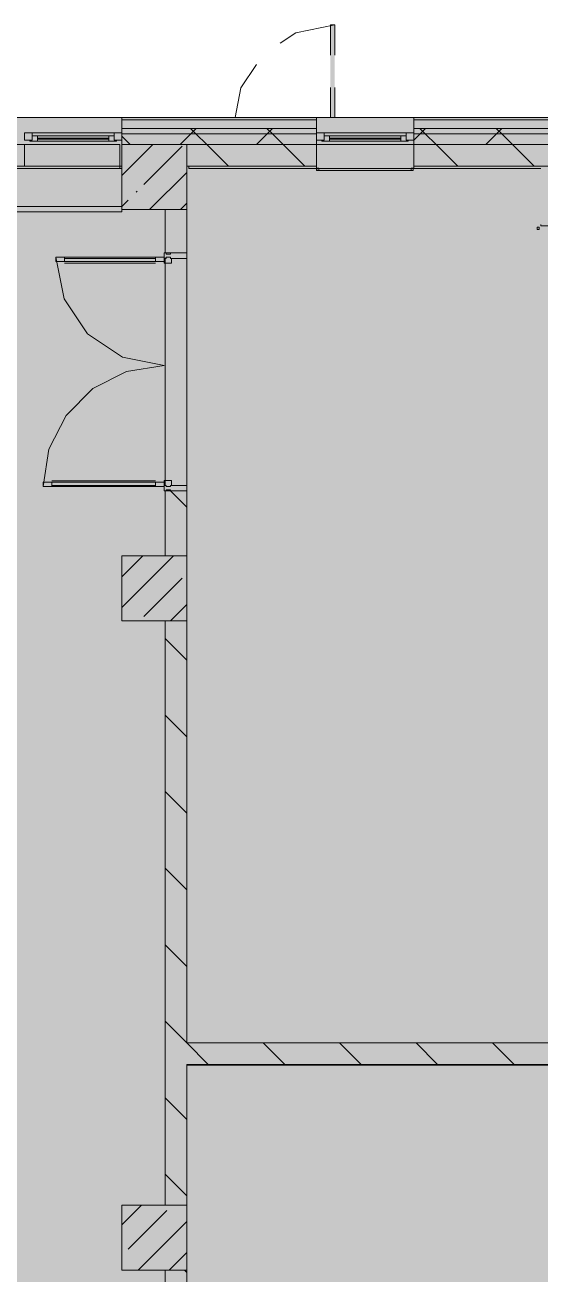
# Model space of a CAD drawing. Header units: millimetres. Extents: x -3817 to 677485, y -22715 to 103890.
# Drawn here: x 13795 to 13832.6, y -19472.7 to -19381.8 of the extents above; entities that cross this region are included whole.
import ezdxf

# ---------------------------------------------------------------- set-up
doc = ezdxf.new("R2010")
doc.units = ezdxf.units.MM
doc.layers.add('PDF _Геометрия', color=7, linetype='Continuous', true_color=0x1d1d1d)
doc.layers.add('PDF _Сплошная заливка', color=7, linetype='Continuous', true_color=0xffffff)

msp = doc.modelspace()

# ---------------------------------------------------------------- hatches: boundary and pattern name
at = {"layer": 'PDF _Сплошная заливка', "true_color": 0xd9d9d9, "transparency": 33554559}
for points in [[(13871.022, -19606.078), (13878.479, -19606.078), (13878.479, -19577.89), (13949.343, -19577.89), (13949.343, -19388.526), (13611.166, -19388.526), (13611.166, -19416.651), (13586.364, -19416.651), (13586.364, -19606.078), (13856.416, -19606.078)], [(13802.104, -19395.219), (13806.828, -19395.219), (13806.828, -19390.495), (13802.104, -19390.495), (13802.104, -19390.664)], [(13805.253, -19425.139), (13806.828, -19425.139), (13806.828, -19420.415), (13802.104, -19420.415), (13802.104, -19425.139)]]:
    msp.add_hatch(color=254, dxfattribs=at).paths.add_polyline_path(points)
h = msp.add_hatch(color=254, dxfattribs=at)
h.paths.add_polyline_path([(13948.901, -19389.707), (13949.343, -19389.707), (13949.343, -19389.314), (13913.832, -19389.314), (13913.832, -19389.707), (13935.142, -19389.707)], flags=0)
h.paths.add_polyline_path([(13885.629, -19389.707), (13894.148, -19389.707), (13894.148, -19389.314), (13882.259, -19389.314), (13882.259, -19389.707)], flags=0)
h.paths.add_polyline_path([(13802.104, -19389.707), (13816.277, -19389.707), (13816.277, -19389.314), (13802.104, -19389.314)], flags=0)
h.paths.add_polyline_path([(13792.618, -19389.707), (13795.018, -19389.707), (13795.018, -19389.314), (13786.514, -19389.314), (13786.514, -19389.707), (13790.685, -19389.707)], flags=0)
h.paths.add_polyline_path([(13823.363, -19389.707), (13865.724, -19389.707), (13865.724, -19389.314), (13823.363, -19389.314)], flags=0)
h.paths.add_polyline_path([(13705.259, -19389.707), (13714.311, -19389.707), (13714.311, -19389.314), (13705.259, -19389.314)], flags=0)
h.paths.add_polyline_path([(13721.397, -19389.707), (13731.24, -19389.707), (13731.24, -19389.314), (13721.397, -19389.314)], flags=0)
h.paths.add_polyline_path([(13761.472, -19389.707), (13761.79, -19389.707), (13761.79, -19389.314), (13752.499, -19389.314), (13752.499, -19389.707), (13759.548, -19389.707)], flags=0)
h.paths.add_polyline_path([(13655.235, -19389.707), (13665.103, -19389.707), (13665.103, -19389.314), (13655.235, -19389.314)], flags=0)
h.paths.add_polyline_path([(13672.19, -19389.707), (13680.85, -19389.707), (13680.85, -19389.314), (13672.19, -19389.314)], flags=0)
h.paths.add_polyline_path([(13622.707, -19389.707), (13630.827, -19389.707), (13630.827, -19389.314), (13611.953, -19389.314), (13611.953, -19389.707), (13612.347, -19389.707)], flags=0)
h = msp.add_hatch(color=254, dxfattribs=at)
h.paths.add_polyline_path([(13949.343, -19390.495), (13949.343, -19389.707), (13913.832, -19389.707), (13913.832, -19390.495), (13948.606, -19390.495)], flags=0)
h.paths.add_polyline_path([(13834.78, -19390.495), (13865.724, -19390.495), (13865.724, -19389.707), (13823.363, -19389.707), (13823.363, -19390.495), (13827.202, -19390.495)], flags=0)
h.paths.add_polyline_path([(13894.148, -19390.495), (13894.148, -19389.707), (13882.259, -19389.707), (13882.259, -19390.495), (13889.424, -19390.495)], flags=0)
h.paths.add_polyline_path([(13802.104, -19390.495), (13816.277, -19390.495), (13816.277, -19389.707), (13802.104, -19389.707)], flags=0)
h.paths.add_polyline_path([(13792.618, -19390.495), (13795.018, -19390.495), (13795.018, -19389.707), (13786.514, -19389.707), (13786.514, -19390.495), (13790.685, -19390.495)], flags=0)
h.paths.add_polyline_path([(13761.79, -19390.495), (13761.79, -19389.707), (13752.499, -19389.707), (13752.499, -19390.495), (13761.472, -19390.495)], flags=0)
h.paths.add_polyline_path([(13680.85, -19390.495), (13680.85, -19389.707), (13672.19, -19389.707), (13672.19, -19390.495), (13677.737, -19390.495)], flags=0)
h.paths.add_polyline_path([(13705.259, -19390.495), (13714.311, -19390.495), (13714.311, -19389.707), (13705.259, -19389.707)], flags=0)
h.paths.add_polyline_path([(13721.397, -19390.495), (13731.24, -19390.495), (13731.24, -19389.707), (13721.397, -19389.707)], flags=0)
h.paths.add_polyline_path([(13655.235, -19390.495), (13665.103, -19390.495), (13665.103, -19389.707), (13655.235, -19389.707)], flags=0)
h.paths.add_polyline_path([(13630.827, -19390.495), (13630.827, -19389.707), (13612.347, -19389.707), (13612.347, -19390.495), (13622.707, -19390.495)], flags=0)
h = msp.add_hatch(color=254, dxfattribs=at)
h.paths.add_polyline_path([(13889.424, -19392.069), (13894.148, -19392.069), (13894.148, -19390.495), (13889.424, -19390.495), (13889.424, -19390.664)], flags=0)
h.paths.add_polyline_path([(13944.146, -19392.069), (13944.146, -19390.495), (13920.131, -19390.495), (13920.131, -19392.069), (13944.056, -19392.069)], flags=0)
h.paths.add_polyline_path([(13885.487, -19392.069), (13885.487, -19390.495), (13882.259, -19390.495), (13882.259, -19392.069)], flags=0)
h.paths.add_polyline_path([(13913.832, -19392.069), (13916.194, -19392.069), (13916.194, -19390.495), (13913.832, -19390.495), (13913.832, -19391.48)], flags=0)
h.paths.add_polyline_path([(13788.756, -19392.069), (13795.018, -19392.069), (13795.018, -19390.495), (13786.357, -19390.495), (13786.357, -19392.069)], flags=0)
h.paths.add_polyline_path([(13841.809, -19392.069), (13860.212, -19392.069), (13860.212, -19390.495), (13838.717, -19390.495), (13838.717, -19392.069)], flags=0)
h.paths.add_polyline_path([(13834.506, -19392.069), (13834.78, -19392.069), (13834.78, -19390.495), (13823.363, -19390.495), (13823.363, -19392.069), (13827.202, -19392.069)], flags=0)
h.paths.add_polyline_path([(13864.149, -19392.069), (13865.724, -19392.069), (13865.724, -19390.495), (13864.149, -19390.495), (13864.149, -19390.664)], flags=0)
h.paths.add_polyline_path([(13816.277, -19392.069), (13816.277, -19390.495), (13806.828, -19390.495), (13806.828, -19392.069), (13812.595, -19392.069)], flags=0)
h.paths.add_polyline_path([(13754.899, -19392.069), (13761.948, -19392.069), (13761.948, -19390.495), (13752.499, -19390.495), (13752.499, -19392.069), (13754.168, -19392.069)], flags=0)
h.paths.add_polyline_path([(13724.955, -19392.069), (13731.24, -19392.069), (13731.24, -19390.495), (13721.397, -19390.495), (13721.397, -19392.069)], flags=0)
h.paths.add_polyline_path([(13705.259, -19392.069), (13714.311, -19392.069), (13714.311, -19390.495), (13705.259, -19390.495), (13705.259, -19390.664)], flags=0)
h.paths.add_polyline_path([(13680.85, -19392.069), (13680.85, -19390.495), (13677.737, -19390.495), (13677.737, -19392.069)], flags=0)
h = msp.add_hatch(color=254, dxfattribs=at)
h.paths.add_polyline_path([(13805.253, -19507.026), (13806.828, -19507.026), (13806.828, -19485.373), (13805.253, -19485.373), (13805.253, -19505.125)], flags=0)
h.paths.add_polyline_path([(13805.253, -19473.956), (13806.828, -19473.956), (13806.828, -19472.382), (13805.253, -19472.382)], flags=0)
h.paths.add_polyline_path([(13805.253, -19467.657), (13806.828, -19467.657), (13806.828, -19425.139), (13805.253, -19425.139), (13805.253, -19461.102)], flags=0)
h.paths.add_polyline_path([(13806.828, -19420.415), (13806.828, -19415.691), (13805.253, -19415.691), (13805.253, -19420.415)], flags=0)
h.paths.add_polyline_path([(13805.253, -19398.379), (13806.828, -19398.379), (13806.828, -19395.219), (13805.253, -19395.219)], flags=0)
at = {"layer": 'PDF _Сплошная заливка', "true_color": 0xcdcdcd, "transparency": 33554559}
msp.add_hatch(color=254, dxfattribs=at).paths.add_polyline_path([(13805.175, -19399.008), (13805.175, -19398.694), (13797.301, -19398.694), (13797.301, -19399.008), (13797.989, -19399.008)])
at = {"layer": 'PDF _Сплошная заливка', "true_color": 0xd9d9d9, "transparency": 33554559}
h = msp.add_hatch(color=254, dxfattribs=at)
h.paths.add_polyline_path([(13899.896, -19457.421), (13899.896, -19455.847), (13879.896, -19455.847), (13879.896, -19457.421), (13885.629, -19457.421)], flags=0)
h.paths.add_polyline_path([(13912.494, -19457.421), (13944.146, -19457.421), (13944.146, -19455.847), (13912.494, -19455.847)], flags=0)
h.paths.add_polyline_path([(13864.149, -19457.421), (13871.235, -19457.421), (13871.235, -19455.847), (13864.149, -19455.847), (13864.149, -19457.078)], flags=0)
h.paths.add_polyline_path([(13860.212, -19457.421), (13860.212, -19455.847), (13806.828, -19455.847), (13806.828, -19457.421), (13856.416, -19457.421)], flags=0)

# ---------------------------------------------------------------- linework, layer by layer
at = {"layer": 'PDF _Геометрия', "color": 253, "lineweight": 9, "true_color": 0xaaaaaa}
for points in [[(13813.647, -19383.116), (13814.783, -19382.358), (13817.615, -19381.794)], [(13817.615, -19383.979), (13817.615, -19381.794), (13817.3, -19381.794), (13817.3, -19383.979)], [(13810.347, -19388.526), (13810.777, -19386.363), (13811.915, -19384.66)], [(13817.3, -19386.341), (13817.3, -19388.526)], [(13817.615, -19388.526), (13817.615, -19386.341)]]:
    msp.add_lwpolyline(points, dxfattribs=at)
at = {"layer": 'PDF _Геометрия', "color": 7, "lineweight": 9}
for points in [[(13913.832, -19388.526), (13894.148, -19388.526), (13882.259, -19388.526), (13865.724, -19388.526), (13823.363, -19388.526), (13816.277, -19388.526), (13802.104, -19388.526), (13795.018, -19388.526), (13786.357, -19388.526), (13761.948, -19388.526), (13752.499, -19388.526), (13731.24, -19388.526), (13721.397, -19388.526), (13714.311, -19388.526), (13705.259, -19388.526), (13680.85, -19388.526)], [(13812.261, -19388.526), (13809.584, -19388.526)], [(13817.3, -19388.526), (13814.623, -19388.526)], [(13818.245, -19388.526), (13817.615, -19388.526)]]:
    msp.add_lwpolyline(points, dxfattribs=at)
at = {"layer": 'PDF _Геометрия', "color": 8, "lineweight": 9, "true_color": 0x737373}
for points in [[(13816.277, -19388.526), (13816.277, -19390.495), (13806.828, -19390.495), (13806.828, -19392.069), (13816.277, -19392.069), (13816.277, -19390.495), (13806.828, -19390.495), (13802.104, -19390.495), (13802.104, -19392.069), (13795.018, -19392.069), (13795.018, -19390.495), (13788.756, -19390.495), (13786.514, -19390.495), (13786.357, -19390.495), (13786.357, -19392.069), (13795.018, -19392.069), (13795.018, -19390.495), (13801.947, -19390.495), (13801.947, -19392.227), (13759.751, -19392.227), (13759.743, -19392.227), (13759.389, -19392.227)], [(13823.363, -19388.526), (13823.363, -19390.495), (13834.78, -19390.495)], [(13816.277, -19388.684), (13802.104, -19388.684)], [(13816.277, -19389.314), (13802.104, -19389.314)], [(13806.34, -19390.495), (13807.127, -19389.707), (13807.521, -19389.314)], [(13809.861, -19392.069), (13808.286, -19390.495), (13807.499, -19389.707), (13807.105, -19389.314)], [(13811.907, -19390.495), (13812.695, -19389.707), (13813.088, -19389.314)], [(13815.429, -19392.069), (13813.854, -19390.495), (13813.067, -19389.707), (13812.673, -19389.314)], [(13865.724, -19388.684), (13823.363, -19388.684), (13823.363, -19389.707), (13865.724, -19389.707)], [(13823.363, -19390.174), (13823.83, -19389.707), (13824.224, -19389.314)], [(13865.724, -19389.314), (13823.363, -19389.314)], [(13826.564, -19392.069), (13824.989, -19390.495), (13824.202, -19389.707), (13823.808, -19389.314)], [(13828.61, -19390.495), (13829.398, -19389.707), (13829.791, -19389.314)], [(13832.132, -19392.069), (13830.557, -19390.495), (13829.769, -19389.707), (13829.376, -19389.314)], [(13802.104, -19389.629), (13795.018, -19389.629)], [(13795.018, -19390.18), (13795.569, -19390.18)], [(13801.71, -19390.258), (13795.411, -19390.258)], [(13795.962, -19390.258), (13795.962, -19389.865)], [(13795.962, -19390.022), (13801.159, -19390.022)], [(13801.159, -19390.101), (13795.962, -19390.101)], [(13801.159, -19390.258), (13801.159, -19389.865)], [(13801.553, -19390.18), (13802.104, -19390.18)], [(13816.277, -19389.707), (13802.104, -19389.707)], [(13802.719, -19390.495), (13802.104, -19389.88)], [(13823.363, -19389.629), (13816.277, -19389.629)], [(13816.277, -19390.18), (13816.828, -19390.18)], [(13822.969, -19390.258), (13816.67, -19390.258)], [(13817.222, -19390.258), (13817.222, -19389.865)], [(13817.222, -19390.022), (13822.418, -19390.022)], [(13822.418, -19390.101), (13817.222, -19390.101)], [(13822.418, -19390.258), (13822.418, -19389.865)], [(13822.812, -19390.18), (13823.363, -19390.18)], [(13802.104, -19390.509), (13802.119, -19390.495)], [(13802.104, -19392.754), (13804.364, -19390.495)], [(13803.698, -19393.406), (13806.504, -19390.599)], [(13816.277, -19390.495), (13823.363, -19390.495)], [(13801.947, -19392.227), (13801.947, -19392.069)], [(13816.277, -19392.219), (13816.277, -19392.376), (13816.277, -19392.227), (13806.986, -19392.227), (13806.986, -19392.069)], [(13832.624, -19392.227), (13823.32, -19392.227)], [(13823.32, -19392.227), (13823.32, -19392.376), (13823.32, -19392.227)], [(13804.129, -19395.219), (13806.828, -19392.52)], [(13803.136, -19393.967), (13803.23, -19393.874)], [(13802.104, -19394.999), (13802.575, -19394.528)], [(13806.374, -19395.219), (13806.828, -19394.765)], [(13759.751, -19394.991), (13802.104, -19394.991), (13759.751, -19394.991)], [(13759.751, -19395.384), (13802.108, -19395.384), (13759.751, -19395.384)], [(13805.292, -19398.379), (13805.647, -19398.379)], [(13806.828, -19398.379), (13806.828, -19415.691)], [(13805.253, -19415.329), (13805.253, -19398.74)], [(13805.647, -19415.691), (13805.253, -19415.691)], [(13806.828, -19416.874), (13805.645, -19415.691)], [(13802.104, -19424.184), (13805.873, -19420.415)], [(13802.104, -19421.939), (13803.628, -19420.415)], [(13803.698, -19424.835), (13806.504, -19422.029)], [(13805.639, -19425.139), (13806.828, -19423.95)], [(13838.087, -19441.28), (13838.087, -19455.847), (13806.828, -19455.847), (13806.828, -19425.139), (13805.253, -19425.139), (13805.253, -19467.657)], [(13806.828, -19428.009), (13805.253, -19426.435)], [(13806.828, -19433.577), (13805.253, -19432.002)], [(13806.828, -19439.145), (13805.253, -19437.57)], [(13806.828, -19444.712), (13805.253, -19443.137)], [(13806.828, -19450.28), (13805.253, -19448.705)], [(13808.402, -19457.421), (13806.828, -19455.847), (13805.253, -19454.273)], [(13813.97, -19457.421), (13812.395, -19455.847)], [(13819.538, -19457.421), (13817.963, -19455.847)], [(13825.105, -19457.421), (13823.53, -19455.847)], [(13830.673, -19457.421), (13829.098, -19455.847)], [(13805.253, -19472.382), (13805.253, -19473.956), (13806.828, -19473.956), (13806.828, -19457.421), (13870.999, -19457.421)], [(13806.828, -19461.415), (13805.253, -19459.84)], [(13806.828, -19466.982), (13805.253, -19465.408)], [(13802.104, -19469.084), (13803.531, -19467.657)], [(13802.575, -19470.858), (13805.381, -19468.051)], [(13803.296, -19472.382), (13806.828, -19468.85)], [(13805.541, -19472.382), (13806.828, -19471.095)], [(13802.104, -19471.329), (13802.107, -19471.326)], [(13806.828, -19472.55), (13806.66, -19472.382)]]:
    msp.add_lwpolyline(points, dxfattribs=at)
at = {"layer": 'PDF _Геометрия', "color": 7, "lineweight": 9}
for points in [[(13796.592, -19388.526), (13792.656, -19388.526)], [(13802.104, -19388.526), (13798.955, -19388.526)]]:
    msp.add_lwpolyline(points, close=True, dxfattribs=at)
at = {"layer": 'PDF _Геометрия', "color": 8, "lineweight": 9, "true_color": 0x737373}
for points in [[(13802.104, -19388.526), (13802.104, -19390.495)], [(13795.569, -19389.629), (13795.569, -19390.18), (13795.018, -19390.18), (13795.018, -19389.629)], [(13795.411, -19390.258), (13801.71, -19390.258), (13801.71, -19390.18), (13801.553, -19390.18), (13801.553, -19389.865), (13795.569, -19389.865), (13795.569, -19390.18), (13795.411, -19390.18)], [(13802.104, -19389.629), (13802.104, -19390.18), (13801.553, -19390.18), (13801.553, -19389.629)], [(13816.828, -19389.629), (13816.828, -19390.18), (13816.277, -19390.18), (13816.277, -19389.629)], [(13816.67, -19390.258), (13822.969, -19390.258), (13822.969, -19390.18), (13822.812, -19390.18), (13822.812, -19389.865), (13816.828, -19389.865), (13816.828, -19390.18), (13816.67, -19390.18)], [(13823.363, -19389.629), (13823.363, -19390.18), (13822.812, -19390.18), (13822.812, -19389.629)], [(13806.828, -19395.219), (13806.828, -19392.069), (13806.828, -19390.495), (13802.104, -19390.495), (13802.104, -19395.219)], [(13834.78, -19390.495), (13823.363, -19390.495), (13823.363, -19392.069), (13834.78, -19392.069)], [(13816.462, -19392.219), (13816.308, -19392.219), (13816.308, -19392.376), (13816.462, -19392.376)], [(13823.32, -19392.219), (13823.166, -19392.219), (13823.166, -19392.376), (13823.32, -19392.376)], [(13816.277, -19392.376), (13823.32, -19392.376)], [(13802.108, -19395.384), (13802.108, -19395.216)], [(13806.828, -19398.379), (13806.828, -19395.219), (13805.253, -19395.219), (13805.253, -19398.379)], [(13832.505, -19396.664), (13832.505, -19396.51), (13832.348, -19396.51), (13832.348, -19396.664)], [(13805.647, -19398.457), (13805.332, -19398.457), (13805.332, -19398.379), (13805.198, -19398.379), (13805.198, -19398.772), (13805.332, -19398.772), (13805.332, -19398.694), (13805.647, -19398.694), (13805.647, -19398.772), (13806.828, -19398.772), (13806.828, -19398.379), (13805.647, -19398.379)], [(13805.332, -19415.376), (13805.332, -19415.297), (13805.198, -19415.297), (13805.198, -19415.691), (13805.332, -19415.691), (13805.332, -19415.612), (13805.647, -19415.612), (13805.647, -19415.691), (13806.828, -19415.691), (13806.828, -19415.297), (13805.647, -19415.297), (13805.647, -19415.376)], [(13806.828, -19420.415), (13806.828, -19415.691), (13805.253, -19415.691), (13805.253, -19420.415)], [(13806.828, -19425.139), (13806.828, -19420.415), (13805.253, -19420.415), (13802.104, -19420.415), (13802.104, -19425.139), (13805.253, -19425.139)], [(13806.828, -19467.657), (13802.104, -19467.657), (13802.104, -19472.382), (13806.828, -19472.382)]]:
    msp.add_lwpolyline(points, close=True, dxfattribs=at)
at = {"layer": 'PDF _Геометрия', "color": 9, "lineweight": 9, "true_color": 0xb7b7b7}
for points in [[(13816.277, -19390.495), (13823.363, -19390.495)], [(13802.104, -19394.991), (13802.104, -19392.227), (13759.586, -19392.227)], [(13802.104, -19392.069), (13801.947, -19392.069)], [(13801.947, -19392.227), (13802.104, -19392.227)], [(13806.986, -19392.069), (13806.828, -19392.069)], [(13805.253, -19398.368), (13805.253, -19395.219), (13802.108, -19395.219)], [(13806.828, -19455.847), (13838.087, -19455.847), (13838.087, -19441.28), (13834.78, -19441.28), (13834.78, -19437.343), (13838.087, -19437.343), (13838.087, -19425.139), (13834.78, -19425.139), (13834.78, -19421.202), (13838.087, -19421.202), (13838.087, -19396.4), (13832.623, -19396.4), (13832.623, -19396.298)], [(13805.726, -19415.297), (13805.726, -19414.943), (13805.175, -19414.943), (13805.175, -19415.376), (13796.366, -19415.376), (13796.797, -19412.654), (13798.049, -19410.198), (13799.997, -19408.25), (13802.453, -19406.998), (13805.175, -19406.567), (13802.162, -19405.968), (13799.607, -19404.261), (13797.9, -19401.707), (13797.301, -19398.694), (13805.175, -19398.694), (13805.175, -19399.127), (13805.726, -19399.127), (13805.726, -19398.772)], [(13797.931, -19398.694), (13797.931, -19399.008)], [(13797.931, -19398.772), (13804.545, -19398.772)], [(13797.931, -19399.119), (13804.545, -19399.119)], [(13804.545, -19398.694), (13804.545, -19399.008)], [(13805.332, -19398.694), (13805.647, -19398.694)], [(13796.996, -19414.95), (13804.545, -19414.95)], [(13796.996, -19415.376), (13796.996, -19415.061)], [(13796.996, -19415.297), (13804.545, -19415.297)], [(13802.104, -19425.139), (13802.104, -19420.415), (13805.253, -19420.415), (13805.253, -19415.691), (13805.647, -19415.691)], [(13804.545, -19415.376), (13804.545, -19415.061)], [(13805.332, -19415.376), (13805.647, -19415.376)], [(13806.828, -19415.691), (13806.828, -19443.492)], [(13805.253, -19473.169), (13805.253, -19472.382), (13802.104, -19472.382), (13802.104, -19467.657), (13805.253, -19467.657), (13805.253, -19425.139)], [(13806.828, -19457.478), (13870.999, -19457.478), (13806.828, -19457.478), (13806.828, -19473.971), (13806.828, -19473.169)]]:
    msp.add_lwpolyline(points, dxfattribs=at)
for points in [[(13823.363, -19392.227), (13823.363, -19390.495), (13816.277, -19390.495), (13816.277, -19392.227)], [(13805.175, -19399.008), (13805.175, -19398.694), (13797.301, -19398.694), (13797.301, -19399.008), (13805.175, -19399.008), (13805.175, -19398.694), (13797.301, -19398.694), (13797.301, -19399.008)], [(13805.253, -19398.74), (13805.253, -19415.329)], [(13805.175, -19415.061), (13805.175, -19415.376), (13796.366, -19415.376), (13796.366, -19415.061), (13805.175, -19415.061), (13796.366, -19415.061), (13796.366, -19415.376), (13805.175, -19415.376)]]:
    msp.add_lwpolyline(points, close=True, dxfattribs=at)
at = {"layer": 'PDF _Сплошная заливка', "color": 254, "lineweight": 35, "true_color": 0xe2e2e2, "transparency": 33554559}
msp.add_solid([(13817.615, -19388.526), (13817.615, -19381.794), (13817.3, -19388.526), (13817.3, -19381.86)], dxfattribs=at)
at = {"layer": 'PDF _Сплошная заливка', "color": 23, "lineweight": 35, "true_color": 0xd97373, "transparency": 33554559}
msp.add_solid([(13823.32, -19392.376), (13823.32, -19392.227), (13816.277, -19392.376), (13816.277, -19392.227)], dxfattribs=at)
at = {"layer": 'PDF _Сплошная заливка', "color": 254, "lineweight": 35, "true_color": 0xcdcdcd, "transparency": 33554559}
msp.add_solid([(13796.366, -19415.376), (13805.175, -19415.376), (13796.366, -19415.061), (13805.175, -19415.061)], dxfattribs=at)
at = {"layer": 'PDF _Сплошная заливка', "color": 254, "lineweight": 35, "true_color": 0xd9d9d9, "transparency": 33554559}
msp.add_solid([(13806.828, -19472.382), (13806.828, -19467.657), (13802.104, -19472.382), (13802.104, -19467.657)], dxfattribs=at)

doc.saveas('drawing.dxf')
